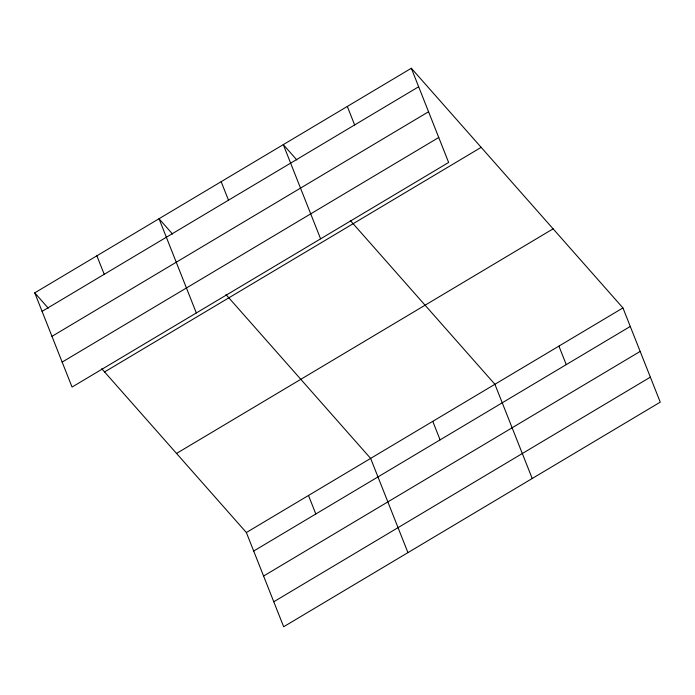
<?xml version="1.0" encoding="UTF-8"?>
<svg xmlns="http://www.w3.org/2000/svg" width="695" height="695" viewBox="0 0 695 695"><rect width="100%" height="100%" fill="white"/><g stroke="black" fill="none" stroke-linecap="round" stroke-linejoin="round"><path stroke-width="1.04" d="M411.336 68.258L448.64 162.474L72.054 387.072L34.75 292.856L411.336 68.258L622.946 307.928L660.25 402.144L283.664 626.742L246.36 532.526L101.731 368.724M42.082 311.369L418.659 86.762M51.969 336.354L428.554 111.747M62.159 362.095L438.745 137.488M104.58 371.947L481.166 147.349M176.53 453.435L553.116 228.837M246.36 532.526L622.946 307.928M253.692 551.039L630.278 326.442M263.587 576.025L640.164 351.418M273.778 601.766L650.355 377.159M296.834 159.954L283.299 144.621L320.595 238.837M350.28 220.48L494.909 384.292L532.214 478.507M172.56 234.076L159.025 218.734L196.329 312.959M226.005 294.602L370.635 458.413L407.939 552.629M34.75 292.856L48.285 308.189M558.928 346.11L566.26 364.623M347.318 106.439L354.641 124.952M432.768 421.352L440.1 439.865M221.158 181.682L228.49 200.195M308.502 495.466L315.825 513.979M96.883 255.795L104.215 274.308"/></g></svg>
